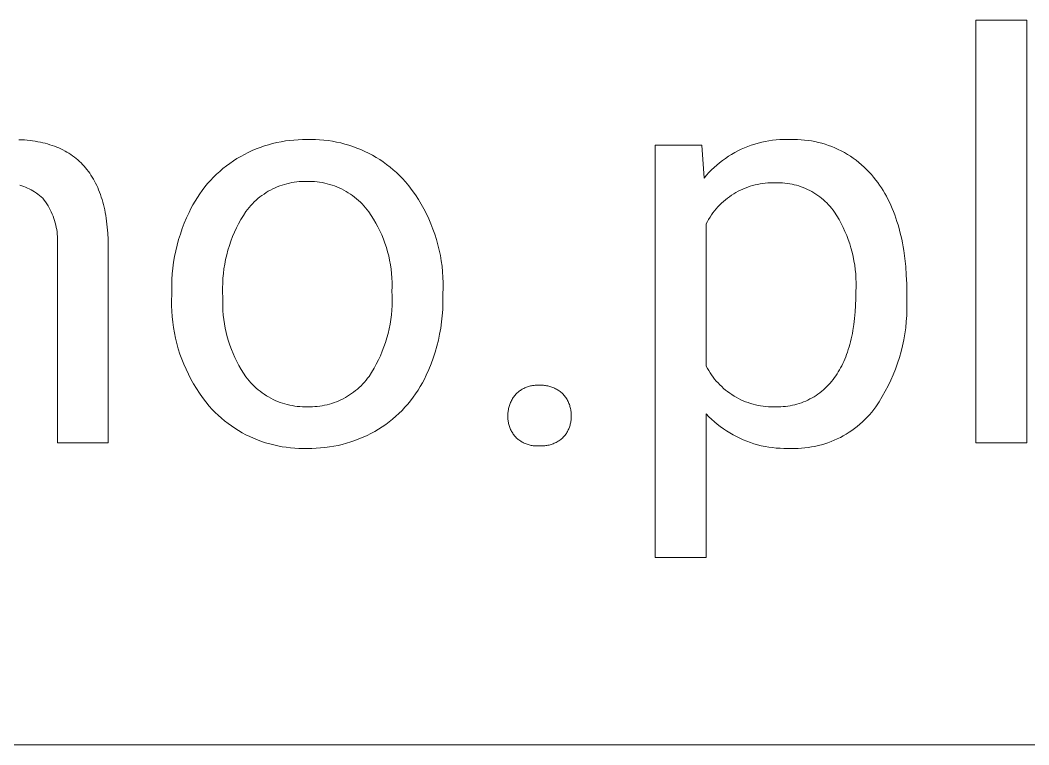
# Model space of a CAD drawing. Header units: millimetres. Extents: x -658 to 2773, y 81 to 2478.
# Drawn here: x 1859.6 to 1941.4, y 273.2 to 331.9 of the extents above; entities that cross this region are included whole.
import ezdxf

# ---------------------------------------------------------------- set-up
doc = ezdxf.new("R2010")
doc.units = ezdxf.units.MM
doc.header["$MEASUREMENT"] = 0
doc.layers.add('Domyślny', color=7, linetype='Continuous', true_color=0x000000)

msp = doc.modelspace()

# ---------------------------------------------------------------- linework, layer by layer
at = {"layer": 'Domyślny', "color": 18, "lineweight": 15, "true_color": 0x000000}
for p, q in [((1937.073, 297.65), (1937.073, 331.921)), ((1937.073, 331.921), (1941.197, 331.921)), ((1941.197, 331.921), (1941.197, 297.65)), ((1859.527, 322.234), (1859.757, 322.223)), ((1859.757, 322.223), (1859.983, 322.208)), ((1859.983, 322.208), (1860.205, 322.189)), ((1860.205, 322.189), (1860.424, 322.166)), ((1860.424, 322.166), (1860.639, 322.139)), ((1860.639, 322.139), (1860.851, 322.107)), ((1860.851, 322.107), (1861.058, 322.071)), ((1861.058, 322.071), (1861.262, 322.031)), ((1861.262, 322.031), (1861.463, 321.987)), ((1880.427, 322), (1880.77, 322.069)), ((1880.77, 322.069), (1881.115, 322.127)), ((1881.115, 322.127), (1881.462, 322.173)), ((1881.462, 322.173), (1881.811, 322.207)), ((1881.811, 322.207), (1882.16, 322.23)), ((1882.16, 322.23), (1882.51, 322.241)), ((1882.51, 322.241), (1882.86, 322.241)), ((1882.86, 322.241), (1883.205, 322.248)), ((1883.205, 322.248), (1883.55, 322.243)), ((1883.55, 322.243), (1883.895, 322.226)), ((1883.895, 322.226), (1884.239, 322.198)), ((1884.239, 322.198), (1884.582, 322.158)), ((1884.582, 322.158), (1884.923, 322.107)), ((1884.923, 322.107), (1885.262, 322.044)), ((1885.262, 322.044), (1885.599, 321.969)), ((1919.432, 321.959), (1919.717, 322.031)), ((1919.717, 322.031), (1920.005, 322.092)), ((1920.005, 322.092), (1920.295, 322.144)), ((1920.295, 322.144), (1920.587, 322.186)), ((1920.587, 322.186), (1920.88, 322.217)), ((1920.88, 322.217), (1921.174, 322.238)), ((1921.174, 322.238), (1921.468, 322.249)), ((1921.468, 322.249), (1921.763, 322.25)), ((1921.763, 322.25), (1922.057, 322.241)), ((1922.057, 322.241), (1922.34, 322.246)), ((1922.34, 322.246), (1922.624, 322.242)), ((1922.624, 322.242), (1922.907, 322.227)), ((1922.907, 322.227), (1923.19, 322.203)), ((1923.19, 322.203), (1923.471, 322.17)), ((1923.471, 322.17), (1923.751, 322.127)), ((1923.751, 322.127), (1924.03, 322.074)), ((1924.03, 322.074), (1924.307, 322.012)), ((1861.463, 321.987), (1861.659, 321.938)), ((1861.659, 321.938), (1861.852, 321.886)), ((1861.852, 321.886), (1862.041, 321.829)), ((1862.041, 321.829), (1862.226, 321.768)), ((1862.226, 321.768), (1862.408, 321.702)), ((1862.408, 321.702), (1862.586, 321.633)), ((1862.586, 321.633), (1862.76, 321.559)), ((1862.76, 321.559), (1862.93, 321.481)), ((1862.93, 321.481), (1863.097, 321.399)), ((1863.097, 321.399), (1863.26, 321.312)), ((1863.26, 321.312), (1863.42, 321.222)), ((1863.42, 321.222), (1863.575, 321.127)), ((1877.803, 321.044), (1878.115, 321.202)), ((1878.115, 321.202), (1878.433, 321.348)), ((1878.433, 321.348), (1878.756, 321.485)), ((1878.756, 321.485), (1879.083, 321.61)), ((1879.083, 321.61), (1879.414, 321.724)), ((1879.414, 321.724), (1879.748, 321.827)), ((1879.748, 321.827), (1880.086, 321.919)), ((1880.086, 321.919), (1880.427, 322)), ((1885.599, 321.969), (1885.933, 321.883)), ((1885.933, 321.883), (1886.264, 321.786)), ((1886.264, 321.786), (1886.592, 321.678)), ((1886.592, 321.678), (1886.916, 321.558)), ((1886.916, 321.558), (1887.235, 321.428)), ((1887.235, 321.428), (1887.55, 321.287)), ((1887.55, 321.287), (1887.86, 321.135)), ((1911.079, 288.37), (1911.079, 321.795)), ((1911.079, 321.795), (1914.849, 321.795)), ((1914.849, 321.795), (1915.054, 319.122)), ((1917.525, 321.188), (1917.785, 321.326)), ((1917.785, 321.326), (1918.05, 321.455)), ((1918.05, 321.455), (1918.319, 321.575)), ((1918.319, 321.575), (1918.592, 321.685)), ((1918.592, 321.685), (1918.869, 321.786)), ((1918.869, 321.786), (1919.149, 321.878)), ((1919.149, 321.878), (1919.432, 321.959)), ((1924.307, 322.012), (1924.581, 321.94)), ((1924.581, 321.94), (1924.853, 321.859)), ((1924.853, 321.859), (1925.121, 321.769)), ((1925.121, 321.769), (1925.387, 321.669)), ((1925.387, 321.669), (1925.649, 321.561)), ((1925.649, 321.561), (1925.907, 321.444)), ((1925.907, 321.444), (1926.161, 321.318)), ((1926.161, 321.318), (1926.41, 321.183)), ((1863.575, 321.127), (1863.727, 321.028)), ((1863.727, 321.028), (1863.875, 320.924)), ((1863.875, 320.924), (1864.02, 320.817)), ((1864.02, 320.817), (1864.16, 320.705)), ((1864.16, 320.705), (1864.297, 320.589)), ((1864.297, 320.589), (1864.431, 320.469)), ((1864.431, 320.469), (1864.56, 320.344)), ((1876.614, 320.313), (1876.9, 320.511)), ((1876.9, 320.511), (1877.194, 320.699)), ((1877.194, 320.699), (1877.495, 320.877)), ((1877.495, 320.877), (1877.803, 321.044)), ((1887.86, 321.135), (1888.165, 320.973)), ((1888.165, 320.973), (1888.464, 320.801)), ((1888.464, 320.801), (1888.757, 320.619)), ((1888.757, 320.619), (1889.044, 320.426)), ((1889.044, 320.426), (1889.323, 320.224)), ((1916.305, 320.367), (1916.537, 320.548)), ((1916.537, 320.548), (1916.776, 320.721)), ((1916.776, 320.721), (1917.02, 320.885)), ((1917.02, 320.885), (1917.27, 321.041)), ((1917.27, 321.041), (1917.525, 321.188)), ((1926.41, 321.183), (1926.655, 321.04)), ((1926.655, 321.04), (1926.895, 320.888)), ((1926.895, 320.888), (1927.129, 320.729)), ((1927.129, 320.729), (1927.358, 320.562)), ((1927.358, 320.562), (1927.581, 320.386)), ((1927.581, 320.386), (1927.798, 320.204)), ((1864.56, 320.344), (1864.686, 320.216)), ((1864.686, 320.216), (1864.809, 320.083)), ((1864.809, 320.083), (1864.927, 319.946)), ((1864.927, 319.946), (1865.042, 319.805)), ((1865.042, 319.805), (1865.153, 319.659)), ((1865.153, 319.659), (1865.26, 319.509)), ((1875.539, 319.426), (1875.796, 319.662)), ((1875.796, 319.662), (1876.061, 319.888)), ((1876.061, 319.888), (1876.334, 320.105)), ((1876.334, 320.105), (1876.614, 320.313)), ((1889.323, 320.224), (1889.596, 320.013)), ((1889.596, 320.013), (1889.862, 319.793)), ((1889.862, 319.793), (1890.12, 319.564)), ((1915.244, 319.347), (1915.442, 319.566)), ((1915.442, 319.566), (1915.647, 319.777)), ((1915.647, 319.777), (1915.859, 319.981)), ((1915.859, 319.981), (1916.079, 320.178)), ((1916.079, 320.178), (1916.305, 320.367)), ((1927.798, 320.204), (1928.008, 320.014)), ((1928.008, 320.014), (1928.212, 319.817)), ((1928.212, 319.817), (1928.409, 319.613)), ((1928.409, 319.613), (1928.599, 319.402)), ((1865.26, 319.509), (1865.364, 319.356)), ((1865.364, 319.356), (1865.464, 319.197)), ((1865.464, 319.197), (1865.56, 319.035)), ((1865.56, 319.035), (1865.653, 318.869)), ((1865.653, 318.869), (1865.742, 318.698)), ((1874.818, 318.67), (1875.049, 318.93)), ((1875.049, 318.93), (1875.29, 319.182)), ((1875.29, 319.182), (1875.539, 319.426)), ((1881.639, 318.754), (1881.439, 318.713)), ((1881.841, 318.787), (1881.639, 318.754)), ((1882.044, 318.813), (1881.841, 318.787)), ((1882.247, 318.833), (1882.044, 318.813)), ((1882.451, 318.845), (1882.247, 318.833)), ((1882.656, 318.85), (1882.451, 318.845)), ((1882.86, 318.848), (1882.656, 318.85)), ((1883.067, 318.851), (1882.86, 318.848)), ((1883.275, 318.846), (1883.067, 318.851)), ((1883.482, 318.834), (1883.275, 318.846)), ((1883.688, 318.815), (1883.482, 318.834)), ((1883.894, 318.788), (1883.688, 318.815)), ((1884.099, 318.755), (1883.894, 318.788)), ((1884.302, 318.715), (1884.099, 318.755)), ((1890.12, 319.564), (1890.37, 319.326)), ((1890.37, 319.326), (1890.612, 319.08)), ((1890.612, 319.08), (1890.845, 318.825)), ((1890.845, 318.825), (1891.125, 318.479)), ((1915.054, 319.122), (1915.244, 319.347)), ((1928.599, 319.402), (1928.782, 319.185)), ((1928.782, 319.185), (1928.957, 318.962)), ((1928.957, 318.962), (1929.112, 318.755)), ((1929.112, 318.755), (1929.262, 318.543)), ((1859.758, 318.498), (1859.6, 318.548)), ((1859.914, 318.442), (1859.758, 318.498)), ((1860.067, 318.38), (1859.914, 318.442)), ((1860.219, 318.313), (1860.067, 318.38)), ((1860.368, 318.241), (1860.219, 318.313)), ((1860.515, 318.164), (1860.368, 318.241)), ((1860.659, 318.082), (1860.515, 318.164)), ((1860.799, 317.995), (1860.659, 318.082)), ((1860.937, 317.903), (1860.799, 317.995)), ((1865.742, 318.698), (1865.827, 318.523)), ((1865.827, 318.523), (1865.908, 318.344)), ((1865.908, 318.344), (1865.986, 318.16)), ((1865.986, 318.16), (1866.06, 317.972)), ((1866.06, 317.972), (1866.131, 317.781)), ((1874.178, 317.844), (1874.382, 318.126)), ((1874.382, 318.126), (1874.595, 318.402)), ((1874.595, 318.402), (1874.818, 318.67)), ((1879.557, 317.942), (1879.386, 317.83)), ((1879.732, 318.048), (1879.557, 317.942)), ((1879.91, 318.148), (1879.732, 318.048)), ((1880.092, 318.242), (1879.91, 318.148)), ((1880.277, 318.329), (1880.092, 318.242)), ((1880.464, 318.409), (1880.277, 318.329)), ((1880.655, 318.484), (1880.464, 318.409)), ((1880.848, 318.551), (1880.655, 318.484)), ((1881.043, 318.612), (1880.848, 318.551)), ((1881.24, 318.666), (1881.043, 318.612)), ((1881.439, 318.713), (1881.24, 318.666)), ((1884.504, 318.667), (1884.302, 318.715)), ((1884.705, 318.613), (1884.504, 318.667)), ((1884.903, 318.552), (1884.705, 318.613)), ((1885.099, 318.484), (1884.903, 318.552)), ((1885.292, 318.409), (1885.099, 318.484)), ((1885.483, 318.327), (1885.292, 318.409)), ((1885.671, 318.239), (1885.483, 318.327)), ((1885.856, 318.145), (1885.671, 318.239)), ((1886.037, 318.044), (1885.856, 318.145)), ((1886.215, 317.937), (1886.037, 318.044)), ((1886.388, 317.824), (1886.215, 317.937)), ((1891.125, 318.479), (1891.393, 318.123)), ((1891.393, 318.123), (1891.649, 317.758)), ((1917.627, 317.95), (1917.447, 317.843)), ((1917.81, 318.05), (1917.627, 317.95)), ((1917.997, 318.143), (1917.81, 318.05)), ((1918.187, 318.231), (1917.997, 318.143)), ((1918.38, 318.311), (1918.187, 318.231)), ((1918.576, 318.385), (1918.38, 318.311)), ((1918.774, 318.452), (1918.576, 318.385)), ((1918.974, 318.512), (1918.774, 318.452)), ((1919.176, 318.565), (1918.974, 318.512)), ((1919.38, 318.611), (1919.176, 318.565)), ((1919.585, 318.65), (1919.38, 318.611)), ((1919.792, 318.682), (1919.585, 318.65)), ((1919.999, 318.707), (1919.792, 318.682)), ((1920.208, 318.725), (1919.999, 318.707)), ((1920.417, 318.735), (1920.208, 318.725)), ((1920.626, 318.738), (1920.417, 318.735)), ((1920.835, 318.734), (1920.626, 318.738)), ((1921.026, 318.738), (1920.835, 318.734)), ((1921.218, 318.735), (1921.026, 318.738)), ((1921.409, 318.726), (1921.218, 318.735)), ((1921.6, 318.71), (1921.409, 318.726)), ((1921.79, 318.688), (1921.6, 318.71)), ((1921.979, 318.659), (1921.79, 318.688)), ((1922.168, 318.623), (1921.979, 318.659)), ((1922.354, 318.582), (1922.168, 318.623)), ((1922.54, 318.534), (1922.354, 318.582)), ((1922.723, 318.479), (1922.54, 318.534)), ((1922.905, 318.418), (1922.723, 318.479)), ((1923.085, 318.351), (1922.905, 318.418)), ((1923.262, 318.278), (1923.085, 318.351)), ((1923.436, 318.199), (1923.262, 318.278)), ((1923.608, 318.114), (1923.436, 318.199)), ((1923.776, 318.023), (1923.608, 318.114)), ((1923.942, 317.927), (1923.776, 318.023)), ((1929.262, 318.543), (1929.407, 318.326)), ((1929.407, 318.326), (1929.547, 318.104)), ((1929.547, 318.104), (1929.682, 317.877)), ((1861.072, 317.807), (1860.937, 317.903)), ((1861.203, 317.706), (1861.072, 317.807)), ((1861.33, 317.6), (1861.203, 317.706)), ((1861.454, 317.49), (1861.33, 317.6)), ((1861.569, 317.341), (1861.454, 317.49)), ((1861.679, 317.189), (1861.569, 317.341)), ((1861.784, 317.032), (1861.679, 317.189)), ((1866.131, 317.781), (1866.197, 317.584)), ((1866.197, 317.584), (1866.26, 317.384)), ((1866.26, 317.384), (1866.32, 317.18)), ((1866.32, 317.18), (1866.375, 316.971)), ((1873.626, 316.956), (1873.8, 317.258)), ((1873.8, 317.258), (1873.984, 317.554)), ((1873.984, 317.554), (1874.178, 317.844)), ((1878.594, 317.186), (1878.45, 317.041)), ((1878.743, 317.326), (1878.594, 317.186)), ((1878.897, 317.46), (1878.743, 317.326)), ((1879.056, 317.589), (1878.897, 317.46)), ((1879.219, 317.713), (1879.056, 317.589)), ((1879.386, 317.83), (1879.219, 317.713)), ((1886.558, 317.705), (1886.388, 317.824)), ((1886.724, 317.58), (1886.558, 317.705)), ((1886.885, 317.45), (1886.724, 317.58)), ((1887.042, 317.314), (1886.885, 317.45)), ((1887.194, 317.173), (1887.042, 317.314)), ((1887.341, 317.026), (1887.194, 317.173)), ((1891.649, 317.758), (1891.893, 317.385)), ((1891.893, 317.385), (1892.123, 317.004)), ((1916.608, 317.221), (1916.454, 317.08)), ((1916.767, 317.357), (1916.608, 317.221)), ((1916.93, 317.487), (1916.767, 317.357)), ((1917.098, 317.612), (1916.93, 317.487)), ((1917.271, 317.731), (1917.098, 317.612)), ((1917.447, 317.843), (1917.271, 317.731)), ((1924.104, 317.825), (1923.942, 317.927)), ((1924.262, 317.717), (1924.104, 317.825)), ((1924.417, 317.604), (1924.262, 317.717)), ((1924.567, 317.486), (1924.417, 317.604)), ((1924.714, 317.362), (1924.567, 317.486)), ((1924.856, 317.234), (1924.714, 317.362)), ((1924.994, 317.101), (1924.856, 317.234)), ((1929.682, 317.877), (1929.812, 317.645)), ((1929.812, 317.645), (1929.938, 317.407)), ((1929.938, 317.407), (1930.058, 317.165)), ((1930.058, 317.165), (1930.173, 316.918)), ((1861.883, 316.873), (1861.784, 317.032)), ((1861.977, 316.71), (1861.883, 316.873)), ((1862.065, 316.543), (1861.977, 316.71)), ((1862.147, 316.374), (1862.065, 316.543)), ((1862.224, 316.203), (1862.147, 316.374)), ((1866.375, 316.971), (1866.427, 316.758)), ((1866.427, 316.758), (1866.475, 316.541)), ((1866.475, 316.541), (1866.52, 316.319)), ((1866.52, 316.319), (1866.561, 316.094)), ((1873.112, 315.907), (1873.31, 316.335)), ((1873.31, 316.335), (1873.463, 316.648)), ((1873.463, 316.648), (1873.626, 316.956)), ((1877.925, 316.415), (1877.715, 316.091)), ((1878.048, 316.578), (1877.925, 316.415)), ((1878.176, 316.737), (1878.048, 316.578)), ((1878.31, 316.892), (1878.176, 316.737)), ((1878.45, 317.041), (1878.31, 316.892)), ((1887.482, 316.875), (1887.341, 317.026)), ((1887.619, 316.718), (1887.482, 316.875)), ((1887.75, 316.557), (1887.619, 316.718)), ((1887.875, 316.392), (1887.75, 316.557)), ((1888.077, 316.094), (1887.875, 316.392)), ((1892.123, 317.004), (1892.341, 316.615)), ((1892.341, 316.615), (1892.545, 316.219)), ((1915.762, 316.299), (1915.64, 316.129)), ((1915.889, 316.464), (1915.762, 316.299)), ((1916.022, 316.625), (1915.889, 316.464)), ((1916.161, 316.782), (1916.022, 316.625)), ((1916.305, 316.934), (1916.161, 316.782)), ((1916.454, 317.08), (1916.305, 316.934)), ((1925.127, 316.963), (1924.994, 317.101)), ((1925.255, 316.821), (1925.127, 316.963)), ((1925.378, 316.674), (1925.255, 316.821)), ((1925.497, 316.524), (1925.378, 316.674)), ((1925.61, 316.369), (1925.497, 316.524)), ((1925.801, 316.067), (1925.61, 316.369)), ((1930.173, 316.918), (1930.284, 316.665)), ((1930.284, 316.665), (1930.389, 316.408)), ((1930.389, 316.408), (1930.49, 316.146)), ((1862.294, 316.028), (1862.224, 316.203)), ((1862.359, 315.852), (1862.294, 316.028)), ((1862.417, 315.673), (1862.359, 315.852)), ((1862.469, 315.492), (1862.417, 315.673)), ((1862.515, 315.31), (1862.469, 315.492)), ((1866.561, 316.094), (1866.598, 315.864)), ((1866.598, 315.864), (1866.631, 315.63)), ((1866.631, 315.63), (1866.687, 315.149)), ((1872.929, 315.473), (1873.112, 315.907)), ((1877.517, 315.759), (1877.331, 315.421)), ((1877.715, 316.091), (1877.517, 315.759)), ((1888.269, 315.79), (1888.077, 316.094)), ((1888.449, 315.479), (1888.269, 315.79)), ((1888.619, 315.162), (1888.449, 315.479)), ((1892.545, 316.219), (1892.735, 315.816)), ((1892.735, 315.816), (1892.912, 315.407)), ((1915.311, 315.595), (1915.214, 315.41)), ((1915.415, 315.776), (1915.311, 315.595)), ((1915.524, 315.954), (1915.415, 315.776)), ((1915.64, 316.129), (1915.524, 315.954)), ((1925.982, 315.759), (1925.801, 316.067)), ((1926.152, 315.445), (1925.982, 315.759)), ((1930.49, 316.146), (1930.586, 315.878)), ((1930.586, 315.878), (1930.676, 315.606)), ((1930.676, 315.606), (1930.762, 315.328)), ((1862.555, 315.126), (1862.515, 315.31)), ((1862.588, 314.941), (1862.555, 315.126)), ((1862.615, 314.755), (1862.588, 314.941)), ((1862.636, 314.568), (1862.615, 314.755)), ((1866.687, 315.149), (1866.728, 314.652)), ((1872.606, 314.587), (1872.76, 315.033)), ((1872.76, 315.033), (1872.929, 315.473)), ((1876.993, 314.727), (1876.842, 314.372)), ((1877.156, 315.077), (1876.993, 314.727)), ((1877.331, 315.421), (1877.156, 315.077)), ((1888.778, 314.839), (1888.619, 315.162)), ((1888.926, 314.511), (1888.778, 314.839)), ((1892.912, 315.407), (1893.075, 314.992)), ((1893.075, 314.992), (1893.224, 314.572)), ((1915.214, 315.41), (1915.214, 303.883)), ((1926.312, 315.126), (1926.152, 315.445)), ((1926.461, 314.802), (1926.312, 315.126)), ((1926.599, 314.472), (1926.461, 314.802)), ((1930.762, 315.328), (1930.843, 315.045)), ((1930.843, 315.045), (1930.919, 314.758)), ((1930.919, 314.758), (1930.99, 314.465)), ((1862.65, 314.38), (1862.636, 314.568)), ((1862.658, 314.192), (1862.65, 314.38)), ((1862.654, 313.816), (1862.659, 314.004)), ((1862.659, 314.004), (1862.658, 314.192)), ((1866.728, 314.652), (1866.755, 314.137)), ((1866.755, 314.137), (1866.766, 313.606)), ((1872.343, 313.683), (1872.467, 314.137)), ((1872.467, 314.137), (1872.606, 314.587)), ((1876.704, 314.011), (1876.578, 313.646)), ((1876.842, 314.372), (1876.704, 314.011)), ((1889.061, 314.178), (1888.926, 314.511)), ((1889.186, 313.841), (1889.061, 314.178)), ((1893.224, 314.572), (1893.358, 314.147)), ((1893.358, 314.147), (1893.477, 313.718)), ((1926.726, 314.138), (1926.599, 314.472)), ((1926.842, 313.8), (1926.726, 314.138)), ((1930.99, 314.465), (1931.056, 314.167)), ((1931.056, 314.167), (1931.118, 313.864)), ((1931.118, 313.864), (1931.174, 313.556)), ((1862.642, 313.629), (1862.654, 313.816)), ((1862.642, 297.658), (1862.642, 313.629)), ((1866.766, 313.606), (1866.766, 297.658)), ((1872.14, 312.762), (1872.234, 313.224)), ((1872.234, 313.224), (1872.343, 313.683)), ((1876.465, 313.277), (1876.364, 312.904)), ((1876.578, 313.646), (1876.465, 313.277)), ((1889.298, 313.499), (1889.186, 313.841)), ((1889.398, 313.154), (1889.298, 313.499)), ((1889.487, 312.805), (1889.398, 313.154)), ((1893.477, 313.718), (1893.582, 313.285)), ((1893.582, 313.285), (1893.673, 312.848)), ((1926.946, 313.459), (1926.842, 313.8)), ((1927.039, 313.114), (1926.946, 313.459)), ((1927.121, 312.766), (1927.039, 313.114)), ((1931.174, 313.556), (1931.225, 313.244)), ((1931.225, 313.244), (1931.314, 312.602)), ((1872, 311.83), (1872.062, 312.297)), ((1872.062, 312.297), (1872.14, 312.762)), ((1876.277, 312.528), (1876.202, 312.15)), ((1876.364, 312.904), (1876.277, 312.528)), ((1889.563, 312.454), (1889.487, 312.805)), ((1889.627, 312.1), (1889.563, 312.454)), ((1893.673, 312.848), (1893.748, 312.409)), ((1893.748, 312.409), (1893.808, 311.968)), ((1927.19, 312.416), (1927.121, 312.766)), ((1927.248, 312.063), (1927.19, 312.416)), ((1931.314, 312.602), (1931.382, 311.941)), ((1871.952, 311.362), (1872, 311.83)), ((1876.141, 311.768), (1876.093, 311.385)), ((1876.202, 312.15), (1876.141, 311.768)), ((1889.678, 311.744), (1889.627, 312.1)), ((1889.717, 311.386), (1889.678, 311.744)), ((1893.808, 311.968), (1893.854, 311.524)), ((1893.854, 311.524), (1893.884, 311.08)), ((1927.294, 311.709), (1927.248, 312.063)), ((1927.329, 311.354), (1927.294, 311.709)), ((1931.382, 311.941), (1931.431, 311.259)), ((1871.905, 310.42), (1871.921, 310.891)), ((1871.921, 310.891), (1871.952, 311.362)), ((1876.036, 310.615), (1876.028, 310.229)), ((1876.058, 311.001), (1876.036, 310.615)), ((1876.093, 311.385), (1876.058, 311.001)), ((1889.744, 311.028), (1889.717, 311.386)), ((1889.758, 310.668), (1889.744, 311.028)), ((1889.759, 310.309), (1889.758, 310.668)), ((1893.884, 311.08), (1893.899, 310.634)), ((1893.899, 310.634), (1893.899, 310.189)), ((1927.351, 310.997), (1927.329, 311.354)), ((1927.361, 310.64), (1927.351, 310.997)), ((1927.36, 310.283), (1927.361, 310.64)), ((1931.431, 311.259), (1931.46, 310.557)), ((1871.905, 309.949), (1871.905, 310.42)), ((1871.905, 309.663), (1871.905, 309.949)), ((1876.028, 310.229), (1876.033, 309.843)), ((1876.033, 309.843), (1876.051, 309.458)), ((1889.748, 309.949), (1889.759, 310.309)), ((1889.766, 309.567), (1889.748, 309.949)), ((1893.899, 310.189), (1893.884, 309.743)), ((1927.339, 309.355), (1927.346, 309.926)), ((1927.346, 309.926), (1927.36, 310.283)), ((1931.46, 310.557), (1931.47, 309.835)), ((1931.47, 309.835), (1931.47, 309.458)), ((1871.891, 309.22), (1871.905, 309.663)), ((1871.893, 308.776), (1871.891, 309.22)), ((1876.051, 309.458), (1876.04, 309.098)), ((1876.04, 309.098), (1876.042, 308.739)), ((1889.761, 308.802), (1889.77, 309.184)), ((1889.77, 309.184), (1889.766, 309.567)), ((1893.883, 308.957), (1893.864, 308.456)), ((1893.884, 309.458), (1893.883, 308.957)), ((1893.884, 309.743), (1893.884, 309.458)), ((1927.319, 308.801), (1927.339, 309.355)), ((1931.47, 309.458), (1931.486, 308.964)), ((1931.486, 308.964), (1931.484, 308.47)), ((1871.909, 308.333), (1871.893, 308.776)), ((1871.941, 307.89), (1871.909, 308.333)), ((1876.042, 308.739), (1876.055, 308.379)), ((1876.055, 308.379), (1876.082, 308.021)), ((1889.704, 308.039), (1889.739, 308.42)), ((1889.739, 308.42), (1889.761, 308.802)), ((1893.864, 308.456), (1893.828, 307.956)), ((1927.237, 307.748), (1927.285, 308.266)), ((1927.285, 308.266), (1927.319, 308.801)), ((1931.484, 308.47), (1931.466, 307.976)), ((1871.987, 307.449), (1871.941, 307.89)), ((1872.049, 307.01), (1871.987, 307.449)), ((1876.082, 308.021), (1876.121, 307.663)), ((1876.121, 307.663), (1876.172, 307.307)), ((1876.172, 307.307), (1876.236, 306.953)), ((1889.596, 307.281), (1889.656, 307.659)), ((1889.656, 307.659), (1889.704, 308.039)), ((1893.775, 307.458), (1893.704, 306.962)), ((1893.828, 307.956), (1893.775, 307.458)), ((1927.176, 307.248), (1927.237, 307.748)), ((1931.431, 307.483), (1931.379, 306.992)), ((1931.466, 307.976), (1931.431, 307.483)), ((1872.125, 306.573), (1872.049, 307.01)), ((1872.216, 306.138), (1872.125, 306.573)), ((1876.236, 306.953), (1876.312, 306.601)), ((1876.312, 306.601), (1876.4, 306.253)), ((1889.336, 306.163), (1889.435, 306.533)), ((1889.435, 306.533), (1889.522, 306.906)), ((1889.522, 306.906), (1889.596, 307.281)), ((1893.704, 306.962), (1893.617, 306.469)), ((1927.013, 306.303), (1927.058, 306.533)), ((1927.058, 306.533), (1927.101, 306.767)), ((1927.101, 306.767), (1927.176, 307.248)), ((1931.31, 306.502), (1931.225, 306.016)), ((1931.379, 306.992), (1931.31, 306.502)), ((1872.322, 305.707), (1872.216, 306.138)), ((1872.443, 305.28), (1872.322, 305.707)), ((1876.4, 306.253), (1876.501, 305.907)), ((1876.501, 305.907), (1876.613, 305.566)), ((1889.101, 305.435), (1889.225, 305.797)), ((1889.225, 305.797), (1889.336, 306.163)), ((1893.512, 305.978), (1893.391, 305.492)), ((1893.617, 306.469), (1893.512, 305.978)), ((1926.855, 305.642), (1926.911, 305.858)), ((1926.911, 305.858), (1926.963, 306.078)), ((1926.963, 306.078), (1927.013, 306.303)), ((1931.225, 306.016), (1931.123, 305.532)), ((1872.577, 304.858), (1872.443, 305.28)), ((1872.726, 304.44), (1872.577, 304.858)), ((1876.613, 305.566), (1876.738, 305.228)), ((1876.738, 305.228), (1876.874, 304.895)), ((1876.874, 304.895), (1877.021, 304.567)), ((1888.816, 304.725), (1888.964, 305.078)), ((1888.964, 305.078), (1889.101, 305.435)), ((1893.252, 305.011), (1893.098, 304.534)), ((1893.391, 305.492), (1893.252, 305.011)), ((1926.597, 304.823), (1926.666, 305.021)), ((1926.666, 305.021), (1926.732, 305.224)), ((1926.732, 305.224), (1926.795, 305.431)), ((1926.795, 305.431), (1926.855, 305.642)), ((1931.005, 305.052), (1930.87, 304.577)), ((1931.123, 305.532), (1931.005, 305.052)), ((1872.889, 304.027), (1872.726, 304.44)), ((1877.021, 304.567), (1877.18, 304.244)), ((1877.18, 304.244), (1877.35, 303.927)), ((1888.483, 304.036), (1888.655, 304.378)), ((1888.655, 304.378), (1888.816, 304.725)), ((1892.927, 304.063), (1892.739, 303.598)), ((1893.098, 304.534), (1892.927, 304.063)), ((1926.198, 303.902), (1926.285, 304.077)), ((1926.285, 304.077), (1926.368, 304.257)), ((1926.368, 304.257), (1926.447, 304.441)), ((1926.447, 304.441), (1926.524, 304.63)), ((1926.524, 304.63), (1926.597, 304.823)), ((1930.719, 304.106), (1930.553, 303.641)), ((1930.87, 304.577), (1930.719, 304.106)), ((1873.066, 303.62), (1872.889, 304.027)), ((1873.257, 303.22), (1873.066, 303.62)), ((1873.461, 302.826), (1873.257, 303.22)), ((1877.35, 303.927), (1877.531, 303.617)), ((1877.531, 303.617), (1877.723, 303.312)), ((1877.723, 303.312), (1877.925, 303.015)), ((1887.898, 303.049), (1888.104, 303.371)), ((1888.104, 303.371), (1888.299, 303.701)), ((1888.299, 303.701), (1888.483, 304.036)), ((1892.739, 303.598), (1892.536, 303.141)), ((1915.214, 303.883), (1915.313, 303.698)), ((1915.313, 303.698), (1915.418, 303.516)), ((1915.418, 303.516), (1915.529, 303.338)), ((1915.529, 303.338), (1915.647, 303.164)), ((1925.716, 303.094), (1925.819, 303.247)), ((1925.819, 303.247), (1925.919, 303.404)), ((1925.919, 303.404), (1926.016, 303.565)), ((1926.016, 303.565), (1926.109, 303.731)), ((1926.109, 303.731), (1926.198, 303.902)), ((1930.553, 303.641), (1930.37, 303.182)), ((1873.679, 302.439), (1873.461, 302.826)), ((1873.909, 302.06), (1873.679, 302.439)), ((1877.925, 303.015), (1878.049, 302.851)), ((1878.049, 302.851), (1878.179, 302.691)), ((1878.179, 302.691), (1878.315, 302.536)), ((1878.315, 302.536), (1878.456, 302.386)), ((1887.25, 302.289), (1887.39, 302.432)), ((1887.39, 302.432), (1887.525, 302.58)), ((1887.525, 302.58), (1887.654, 302.732)), ((1887.654, 302.732), (1887.779, 302.889)), ((1887.779, 302.889), (1887.898, 303.049)), ((1892.221, 302.52), (1892.048, 302.218)), ((1892.384, 302.828), (1892.221, 302.52)), ((1892.536, 303.141), (1892.384, 302.828)), ((1915.647, 303.164), (1915.77, 302.994)), ((1915.77, 302.994), (1915.899, 302.829)), ((1915.899, 302.829), (1916.034, 302.668)), ((1916.034, 302.668), (1916.174, 302.511)), ((1916.174, 302.511), (1916.32, 302.36)), ((1925.13, 302.358), (1925.258, 302.499)), ((1925.258, 302.499), (1925.38, 302.644)), ((1925.38, 302.644), (1925.497, 302.793)), ((1925.497, 302.793), (1925.61, 302.946)), ((1925.61, 302.946), (1925.716, 303.094)), ((1930.172, 302.729), (1929.959, 302.284)), ((1930.37, 303.182), (1930.172, 302.729)), ((1874.152, 301.688), (1873.909, 302.06)), ((1874.408, 301.326), (1874.152, 301.688)), ((1878.456, 302.386), (1878.601, 302.24)), ((1878.601, 302.24), (1878.752, 302.1)), ((1878.752, 302.1), (1878.908, 301.965)), ((1878.908, 301.965), (1879.068, 301.836)), ((1879.068, 301.836), (1879.233, 301.712)), ((1879.233, 301.712), (1879.401, 301.594)), ((1879.401, 301.594), (1879.574, 301.482)), ((1886.318, 301.537), (1886.484, 301.649)), ((1886.484, 301.649), (1886.646, 301.766)), ((1886.646, 301.766), (1886.803, 301.889)), ((1886.803, 301.889), (1886.957, 302.017)), ((1886.957, 302.017), (1887.106, 302.151)), ((1887.106, 302.151), (1887.25, 302.289)), ((1891.672, 301.632), (1891.47, 301.349)), ((1891.865, 301.922), (1891.672, 301.632)), ((1892.048, 302.218), (1891.865, 301.922)), ((1899.737, 301.535), (1899.794, 301.602)), ((1899.794, 301.602), (1899.851, 301.659)), ((1899.851, 301.659), (1899.91, 301.714)), ((1899.91, 301.714), (1899.971, 301.767)), ((1899.971, 301.767), (1900.033, 301.818)), ((1900.033, 301.818), (1900.097, 301.867)), ((1900.097, 301.867), (1900.163, 301.914)), ((1900.163, 301.914), (1900.23, 301.958)), ((1900.23, 301.958), (1900.299, 302)), ((1900.299, 302), (1900.369, 302.04)), ((1900.369, 302.04), (1900.441, 302.077)), ((1900.441, 302.077), (1900.513, 302.112)), ((1900.513, 302.112), (1900.587, 302.145)), ((1900.587, 302.145), (1900.662, 302.174)), ((1900.662, 302.174), (1900.738, 302.202)), ((1900.738, 302.202), (1900.814, 302.226)), ((1900.814, 302.226), (1900.892, 302.249)), ((1900.892, 302.249), (1900.97, 302.268)), ((1900.97, 302.268), (1901.049, 302.285)), ((1901.049, 302.285), (1901.128, 302.299)), ((1901.128, 302.299), (1901.208, 302.31)), ((1901.208, 302.31), (1901.288, 302.319)), ((1901.288, 302.319), (1901.369, 302.325)), ((1901.369, 302.325), (1901.449, 302.328)), ((1901.449, 302.328), (1901.53, 302.329)), ((1901.53, 302.329), (1901.61, 302.326)), ((1901.61, 302.326), (1901.691, 302.321)), ((1901.691, 302.321), (1901.776, 302.326)), ((1901.776, 302.326), (1901.861, 302.327)), ((1901.861, 302.327), (1901.947, 302.326)), ((1901.947, 302.326), (1902.032, 302.321)), ((1902.032, 302.321), (1902.117, 302.314)), ((1902.117, 302.314), (1902.202, 302.304)), ((1902.202, 302.304), (1902.286, 302.291)), ((1902.286, 302.291), (1902.37, 302.275)), ((1902.37, 302.275), (1902.453, 302.257)), ((1902.453, 302.257), (1902.536, 302.235)), ((1902.536, 302.235), (1902.618, 302.211)), ((1902.618, 302.211), (1902.699, 302.184)), ((1902.699, 302.184), (1902.779, 302.155)), ((1902.779, 302.155), (1902.858, 302.122)), ((1902.858, 302.122), (1902.936, 302.087)), ((1902.936, 302.087), (1903.012, 302.05)), ((1903.012, 302.05), (1903.088, 302.009)), ((1903.088, 302.009), (1903.162, 301.967)), ((1903.162, 301.967), (1903.234, 301.922)), ((1903.234, 301.922), (1903.305, 301.874)), ((1903.305, 301.874), (1903.374, 301.824)), ((1903.374, 301.824), (1903.441, 301.772)), ((1903.441, 301.772), (1903.507, 301.717)), ((1903.507, 301.717), (1903.571, 301.661)), ((1903.571, 301.661), (1903.633, 301.602)), ((1903.633, 301.602), (1903.69, 301.535)), ((1916.32, 302.36), (1916.47, 302.214)), ((1916.47, 302.214), (1916.626, 302.073)), ((1916.626, 302.073), (1916.787, 301.938)), ((1916.787, 301.938), (1916.952, 301.808)), ((1916.952, 301.808), (1917.121, 301.684)), ((1917.121, 301.684), (1917.295, 301.566)), ((1924.117, 301.503), (1924.274, 301.61)), ((1924.274, 301.61), (1924.427, 301.722)), ((1924.427, 301.722), (1924.576, 301.84)), ((1924.576, 301.84), (1924.721, 301.962)), ((1924.721, 301.962), (1924.862, 302.089)), ((1924.862, 302.089), (1924.998, 302.221)), ((1924.998, 302.221), (1925.13, 302.358)), ((1929.73, 301.846), (1929.487, 301.416)), ((1929.959, 302.284), (1929.73, 301.846)), ((1874.675, 300.972), (1874.408, 301.326)), ((1874.955, 300.627), (1874.675, 300.972)), ((1879.574, 301.482), (1879.751, 301.376)), ((1879.751, 301.376), (1879.931, 301.276)), ((1879.931, 301.276), (1880.114, 301.182)), ((1880.114, 301.182), (1880.301, 301.095)), ((1880.301, 301.095), (1880.49, 301.014)), ((1880.49, 301.014), (1880.683, 300.94)), ((1880.683, 300.94), (1880.877, 300.873)), ((1880.877, 300.873), (1881.074, 300.812)), ((1881.074, 300.812), (1881.273, 300.759)), ((1884.492, 300.747), (1884.685, 300.797)), ((1884.685, 300.797), (1884.877, 300.854)), ((1884.877, 300.854), (1885.066, 300.918)), ((1885.066, 300.918), (1885.254, 300.988)), ((1885.254, 300.988), (1885.439, 301.064)), ((1885.439, 301.064), (1885.621, 301.147)), ((1885.621, 301.147), (1885.8, 301.235)), ((1885.8, 301.235), (1885.976, 301.33)), ((1885.976, 301.33), (1886.149, 301.43)), ((1886.149, 301.43), (1886.318, 301.537)), ((1891.036, 300.805), (1890.806, 300.544)), ((1891.257, 301.073), (1891.036, 300.805)), ((1891.47, 301.349), (1891.257, 301.073)), ((1899.271, 300.689), (1899.3, 300.772)), ((1899.3, 300.772), (1899.332, 300.855)), ((1899.332, 300.855), (1899.366, 300.936)), ((1899.366, 300.936), (1899.403, 301.016)), ((1899.403, 301.016), (1899.443, 301.095)), ((1899.443, 301.095), (1899.486, 301.172)), ((1899.486, 301.172), (1899.531, 301.248)), ((1899.531, 301.248), (1899.579, 301.322)), ((1899.579, 301.322), (1899.629, 301.395)), ((1899.629, 301.395), (1899.682, 301.466)), ((1899.682, 301.466), (1899.737, 301.535)), ((1903.69, 301.535), (1903.746, 301.466)), ((1903.746, 301.466), (1903.798, 301.395)), ((1903.798, 301.395), (1903.849, 301.323)), ((1903.849, 301.323), (1903.896, 301.249)), ((1903.896, 301.249), (1903.941, 301.173)), ((1903.941, 301.173), (1903.984, 301.096)), ((1903.984, 301.096), (1904.023, 301.017)), ((1904.023, 301.017), (1904.06, 300.937)), ((1904.06, 300.937), (1904.094, 300.855)), ((1904.094, 300.855), (1904.126, 300.773)), ((1904.126, 300.773), (1904.154, 300.689)), ((1917.295, 301.566), (1917.472, 301.454)), ((1917.472, 301.454), (1917.654, 301.349)), ((1917.654, 301.349), (1917.839, 301.249)), ((1917.839, 301.249), (1918.027, 301.156)), ((1918.027, 301.156), (1918.218, 301.07)), ((1918.218, 301.07), (1918.413, 300.991)), ((1918.413, 300.991), (1918.61, 300.918)), ((1918.61, 300.918), (1918.809, 300.852)), ((1918.809, 300.852), (1919.01, 300.793)), ((1919.01, 300.793), (1919.214, 300.74)), ((1922.386, 300.745), (1922.569, 300.794)), ((1922.569, 300.794), (1922.751, 300.849)), ((1922.751, 300.849), (1922.931, 300.91)), ((1922.931, 300.91), (1923.108, 300.977)), ((1923.108, 300.977), (1923.284, 301.05)), ((1923.284, 301.05), (1923.456, 301.129)), ((1923.456, 301.129), (1923.626, 301.214)), ((1923.626, 301.214), (1923.793, 301.305)), ((1923.793, 301.305), (1923.957, 301.401)), ((1923.957, 301.401), (1924.117, 301.503)), ((1929.229, 300.994), (1928.957, 300.582)), ((1929.487, 301.416), (1929.229, 300.994)), ((1875.187, 300.373), (1874.955, 300.627)), ((1875.427, 300.127), (1875.187, 300.373)), ((1875.676, 299.89), (1875.427, 300.127)), ((1881.273, 300.759), (1881.473, 300.712)), ((1881.473, 300.712), (1881.675, 300.672)), ((1881.675, 300.672), (1881.879, 300.639)), ((1881.879, 300.639), (1882.083, 300.613)), ((1882.083, 300.613), (1882.288, 300.595)), ((1882.288, 300.595), (1882.494, 300.583)), ((1882.494, 300.583), (1882.7, 300.579)), ((1882.7, 300.579), (1882.906, 300.582)), ((1882.906, 300.582), (1883.106, 300.579)), ((1883.106, 300.579), (1883.305, 300.582)), ((1883.305, 300.582), (1883.505, 300.593)), ((1883.505, 300.593), (1883.704, 300.61)), ((1883.704, 300.61), (1883.903, 300.634)), ((1883.903, 300.634), (1884.1, 300.665)), ((1884.1, 300.665), (1884.297, 300.703)), ((1884.297, 300.703), (1884.492, 300.747)), ((1890.319, 300.046), (1890.064, 299.81)), ((1890.567, 300.291), (1890.319, 300.046)), ((1890.806, 300.544), (1890.567, 300.291)), ((1899.143, 299.908), (1899.145, 299.996)), ((1899.145, 299.996), (1899.15, 300.084)), ((1899.15, 300.084), (1899.159, 300.172)), ((1899.159, 300.172), (1899.17, 300.26)), ((1899.17, 300.26), (1899.184, 300.347)), ((1899.184, 300.347), (1899.202, 300.434)), ((1899.202, 300.434), (1899.222, 300.519)), ((1899.222, 300.519), (1899.245, 300.605)), ((1899.245, 300.605), (1899.271, 300.689)), ((1904.154, 300.689), (1904.179, 300.605)), ((1904.179, 300.605), (1904.202, 300.52)), ((1904.202, 300.52), (1904.221, 300.433)), ((1904.221, 300.433), (1904.238, 300.347)), ((1904.238, 300.347), (1904.251, 300.26)), ((1904.251, 300.26), (1904.262, 300.172)), ((1904.262, 300.172), (1904.269, 300.084)), ((1904.269, 300.084), (1904.273, 299.996)), ((1904.273, 299.996), (1904.274, 299.908)), ((1915.429, 299.779), (1915.214, 299.999)), ((1915.214, 299.999), (1915.214, 288.37)), ((1919.214, 300.74), (1919.419, 300.695)), ((1919.419, 300.695), (1919.625, 300.658)), ((1919.625, 300.658), (1919.833, 300.627)), ((1919.833, 300.627), (1920.041, 300.603)), ((1920.041, 300.603), (1920.251, 300.587)), ((1920.251, 300.587), (1920.461, 300.578)), ((1920.461, 300.578), (1920.67, 300.576)), ((1920.67, 300.576), (1920.88, 300.582)), ((1920.88, 300.582), (1921.07, 300.58)), ((1921.07, 300.58), (1921.26, 300.584)), ((1921.26, 300.584), (1921.45, 300.595)), ((1921.45, 300.595), (1921.639, 300.612)), ((1921.639, 300.612), (1921.827, 300.636)), ((1921.827, 300.636), (1922.015, 300.666)), ((1922.015, 300.666), (1922.201, 300.702)), ((1922.201, 300.702), (1922.386, 300.745)), ((1928.624, 300.148), (1928.446, 299.939)), ((1928.794, 300.362), (1928.624, 300.148)), ((1928.957, 300.582), (1928.794, 300.362)), ((1875.932, 299.661), (1875.676, 299.89)), ((1876.196, 299.441), (1875.932, 299.661)), ((1876.468, 299.23), (1876.196, 299.441)), ((1876.747, 299.028), (1876.468, 299.23)), ((1889.251, 299.155), (1888.966, 298.955)), ((1889.53, 299.364), (1889.251, 299.155)), ((1889.801, 299.582), (1889.53, 299.364)), ((1890.064, 299.81), (1889.801, 299.582)), ((1899.143, 299.82), (1899.143, 299.908)), ((1899.143, 299.734), (1899.143, 299.82)), ((1899.146, 299.649), (1899.143, 299.734)), ((1899.152, 299.564), (1899.146, 299.649)), ((1899.161, 299.479), (1899.152, 299.564)), ((1899.172, 299.394), (1899.161, 299.479)), ((1899.187, 299.31), (1899.172, 299.394)), ((1899.204, 299.227), (1899.187, 299.31)), ((1899.225, 299.144), (1899.204, 299.227)), ((1899.248, 299.062), (1899.225, 299.144)), ((1904.206, 299.172), (1904.185, 299.093)), ((1904.224, 299.252), (1904.206, 299.172)), ((1904.239, 299.332), (1904.224, 299.252)), ((1904.252, 299.413), (1904.239, 299.332)), ((1904.261, 299.494), (1904.252, 299.413)), ((1904.268, 299.575), (1904.261, 299.494)), ((1904.272, 299.657), (1904.268, 299.575)), ((1904.274, 299.738), (1904.272, 299.657)), ((1904.274, 299.908), (1904.273, 299.82)), ((1904.273, 299.82), (1904.274, 299.738)), ((1915.651, 299.566), (1915.429, 299.779)), ((1915.88, 299.36), (1915.651, 299.566)), ((1916.116, 299.163), (1915.88, 299.36)), ((1916.359, 298.975), (1916.116, 299.163)), ((1927.669, 299.17), (1927.459, 298.995)), ((1927.873, 299.352), (1927.669, 299.17)), ((1928.071, 299.542), (1927.873, 299.352)), ((1928.262, 299.737), (1928.071, 299.542)), ((1928.446, 299.939), (1928.262, 299.737)), ((1877.032, 298.836), (1876.747, 299.028)), ((1877.323, 298.654), (1877.032, 298.836)), ((1877.621, 298.481), (1877.323, 298.654)), ((1877.924, 298.319), (1877.621, 298.481)), ((1878.233, 298.168), (1877.924, 298.319)), ((1888.053, 298.417), (1887.734, 298.259)), ((1888.367, 298.586), (1888.053, 298.417)), ((1888.675, 298.765), (1888.367, 298.586)), ((1888.966, 298.955), (1888.675, 298.765)), ((1899.274, 298.98), (1899.248, 299.062)), ((1899.303, 298.9), (1899.274, 298.98)), ((1899.335, 298.821), (1899.303, 298.9)), ((1899.369, 298.743), (1899.335, 298.821)), ((1899.407, 298.666), (1899.369, 298.743)), ((1899.446, 298.59), (1899.407, 298.666)), ((1899.489, 298.516), (1899.446, 298.59)), ((1899.534, 298.443), (1899.489, 298.516)), ((1899.581, 298.372), (1899.534, 298.443)), ((1899.631, 298.303), (1899.581, 298.372)), ((1903.838, 298.36), (1903.79, 298.294)), ((1903.884, 298.427), (1903.838, 298.36)), ((1903.927, 298.496), (1903.884, 298.427)), ((1903.968, 298.567), (1903.927, 298.496)), ((1904.007, 298.639), (1903.968, 298.567)), ((1904.043, 298.712), (1904.007, 298.639)), ((1904.077, 298.786), (1904.043, 298.712)), ((1904.108, 298.861), (1904.077, 298.786)), ((1904.136, 298.938), (1904.108, 298.861)), ((1904.162, 299.015), (1904.136, 298.938)), ((1904.185, 299.093), (1904.162, 299.015)), ((1916.608, 298.794), (1916.359, 298.975)), ((1916.864, 298.623), (1916.608, 298.794)), ((1917.125, 298.46), (1916.864, 298.623)), ((1917.391, 298.307), (1917.125, 298.46)), ((1926.564, 298.368), (1926.327, 298.23)), ((1926.796, 298.513), (1926.564, 298.368)), ((1927.022, 298.666), (1926.796, 298.513)), ((1927.244, 298.827), (1927.022, 298.666)), ((1927.459, 298.995), (1927.244, 298.827)), ((1866.766, 297.658), (1862.642, 297.658)), ((1878.547, 298.026), (1878.233, 298.168)), ((1878.865, 297.896), (1878.547, 298.026)), ((1879.187, 297.777), (1878.865, 297.896)), ((1879.514, 297.668), (1879.187, 297.777)), ((1879.844, 297.571), (1879.514, 297.668)), ((1880.176, 297.485), (1879.844, 297.571)), ((1885.727, 297.536), (1885.381, 297.455)), ((1886.071, 297.629), (1885.727, 297.536)), ((1886.412, 297.733), (1886.071, 297.629)), ((1886.749, 297.848), (1886.412, 297.733)), ((1887.082, 297.974), (1886.749, 297.848)), ((1887.411, 298.111), (1887.082, 297.974)), ((1887.734, 298.259), (1887.411, 298.111)), ((1899.683, 298.236), (1899.631, 298.303)), ((1899.738, 298.17), (1899.683, 298.236)), ((1899.794, 298.106), (1899.738, 298.17)), ((1899.855, 298.049), (1899.794, 298.106)), ((1899.917, 297.993), (1899.855, 298.049)), ((1899.981, 297.94), (1899.917, 297.993)), ((1900.047, 297.889), (1899.981, 297.94)), ((1900.114, 297.84), (1900.047, 297.889)), ((1900.184, 297.794), (1900.114, 297.84)), ((1900.254, 297.75), (1900.184, 297.794)), ((1900.327, 297.708), (1900.254, 297.75)), ((1900.4, 297.669), (1900.327, 297.708)), ((1900.475, 297.632), (1900.4, 297.669)), ((1900.551, 297.598), (1900.475, 297.632)), ((1900.628, 297.567), (1900.551, 297.598)), ((1900.706, 297.538), (1900.628, 297.567)), ((1900.786, 297.512), (1900.706, 297.538)), ((1900.865, 297.489), (1900.786, 297.512)), ((1902.566, 297.503), (1902.48, 297.48)), ((1902.65, 297.529), (1902.566, 297.503)), ((1902.734, 297.557), (1902.65, 297.529)), ((1902.817, 297.588), (1902.734, 297.557)), ((1902.898, 297.622), (1902.817, 297.588)), ((1902.978, 297.659), (1902.898, 297.622)), ((1903.058, 297.699), (1902.978, 297.659)), ((1903.135, 297.741), (1903.058, 297.699)), ((1903.211, 297.786), (1903.135, 297.741)), ((1903.286, 297.833), (1903.211, 297.786)), ((1903.359, 297.883), (1903.286, 297.833)), ((1903.43, 297.935), (1903.359, 297.883)), ((1903.5, 297.99), (1903.43, 297.935)), ((1903.567, 298.047), (1903.5, 297.99)), ((1903.633, 298.106), (1903.567, 298.047)), ((1903.687, 298.167), (1903.633, 298.106)), ((1903.74, 298.229), (1903.687, 298.167)), ((1903.79, 298.294), (1903.74, 298.229)), ((1917.663, 298.163), (1917.391, 298.307)), ((1917.94, 298.029), (1917.663, 298.163)), ((1918.221, 297.904), (1917.94, 298.029)), ((1918.506, 297.789), (1918.221, 297.904)), ((1918.795, 297.683), (1918.506, 297.789)), ((1919.088, 297.588), (1918.795, 297.683)), ((1919.384, 297.504), (1919.088, 297.588)), ((1919.682, 297.429), (1919.384, 297.504)), ((1924.561, 297.503), (1924.296, 297.434)), ((1924.823, 297.581), (1924.561, 297.503)), ((1925.082, 297.668), (1924.823, 297.581)), ((1925.339, 297.763), (1925.082, 297.668)), ((1925.592, 297.867), (1925.339, 297.763)), ((1925.841, 297.98), (1925.592, 297.867)), ((1926.086, 298.101), (1925.841, 297.98)), ((1926.327, 298.23), (1926.086, 298.101)), ((1941.197, 297.65), (1937.073, 297.65)), ((1880.512, 297.41), (1880.176, 297.485)), ((1880.85, 297.347), (1880.512, 297.41)), ((1881.19, 297.295), (1880.85, 297.347)), ((1881.532, 297.255), (1881.19, 297.295)), ((1881.874, 297.227), (1881.532, 297.255)), ((1882.218, 297.21), (1881.874, 297.227)), ((1882.562, 297.205), (1882.218, 297.21)), ((1882.906, 297.212), (1882.562, 297.205)), ((1883.262, 297.211), (1882.906, 297.212)), ((1883.618, 297.223), (1883.262, 297.211)), ((1883.973, 297.246), (1883.618, 297.223)), ((1884.327, 297.281), (1883.973, 297.246)), ((1884.68, 297.327), (1884.327, 297.281)), ((1885.032, 297.386), (1884.68, 297.327)), ((1885.381, 297.455), (1885.032, 297.386)), ((1900.946, 297.468), (1900.865, 297.489)), ((1901.028, 297.45), (1900.946, 297.468)), ((1901.11, 297.435), (1901.028, 297.45)), ((1901.192, 297.423), (1901.11, 297.435)), ((1901.275, 297.414), (1901.192, 297.423)), ((1901.358, 297.407), (1901.275, 297.414)), ((1901.441, 297.403), (1901.358, 297.407)), ((1901.524, 297.403), (1901.441, 297.403)), ((1901.608, 297.404), (1901.524, 297.403)), ((1901.691, 297.409), (1901.608, 297.404)), ((1901.779, 297.405), (1901.691, 297.409)), ((1901.867, 297.404), (1901.779, 297.405)), ((1901.956, 297.406), (1901.867, 297.404)), ((1902.044, 297.411), (1901.956, 297.406)), ((1902.132, 297.419), (1902.044, 297.411)), ((1902.22, 297.43), (1902.132, 297.419)), ((1902.307, 297.444), (1902.22, 297.43)), ((1902.394, 297.46), (1902.307, 297.444)), ((1902.48, 297.48), (1902.394, 297.46)), ((1919.983, 297.365), (1919.682, 297.429)), ((1920.286, 297.311), (1919.983, 297.365)), ((1920.59, 297.268), (1920.286, 297.311)), ((1920.896, 297.236), (1920.59, 297.268)), ((1921.203, 297.214), (1920.896, 297.236)), ((1921.51, 297.202), (1921.203, 297.214)), ((1921.818, 297.202), (1921.51, 297.202)), ((1922.125, 297.212), (1921.818, 297.202)), ((1922.399, 297.207), (1922.125, 297.212)), ((1922.673, 297.212), (1922.399, 297.207)), ((1922.946, 297.226), (1922.673, 297.212)), ((1923.218, 297.249), (1922.946, 297.226)), ((1923.49, 297.282), (1923.218, 297.249)), ((1923.76, 297.323), (1923.49, 297.282)), ((1924.029, 297.374), (1923.76, 297.323)), ((1924.296, 297.434), (1924.029, 297.374)), ((1915.214, 288.37), (1911.079, 288.37)), ((1476.087, 273.178), (2772.517, 273.178))]:
    msp.add_line(p, q, dxfattribs=at)

doc.saveas('drawing.dxf')
